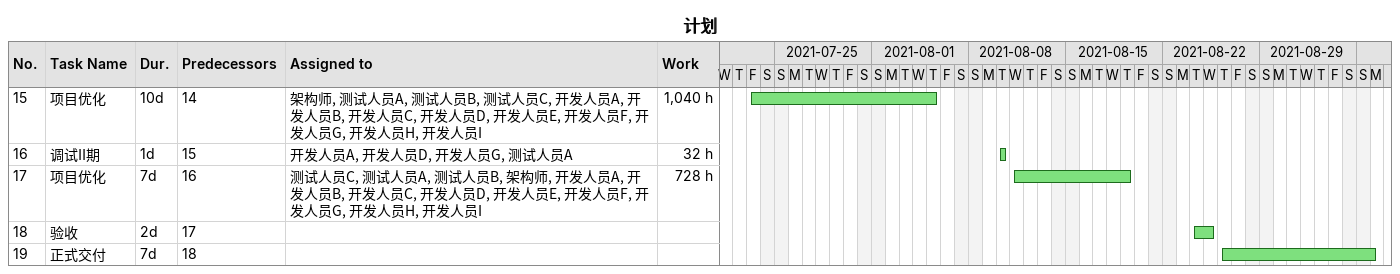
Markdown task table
计划

| ID | Task | Duration | Start | Finish | Predecessors | Resources | Work (h) |
|---|---|---|---|---|---|---|---|
| 15 | 项目优化 | 10d | 2021-07-23 | 2021-08-05 | 14 | 架构师, 测试人员A, 测试人员B, 测试人员C, 开发人员A, 开发人员B, 开发人员C, 开发人员D, 开发人员E, 开发人员F, 开发人员G, 开发人员H, 开发人员I | 1040 |
| 16 | 调试II期 | 1d | 2021-08-10 | 2021-08-10 | 15 | 开发人员A, 开发人员D, 开发人员G, 测试人员A | 32 |
| 17 | 项目优化 | 7d | 2021-08-11 | 2021-08-19 | 16 | 测试人员C, 测试人员A, 测试人员B, 架构师, 开发人员A, 开发人员B, 开发人员C, 开发人员D, 开发人员E, 开发人员F, 开发人员G, 开发人员H, 开发人员I | 728 |
| 18 | 验收 | 2d | 2021-08-24 | 2021-08-25 | 17 |  |  |
| 19 | 正式交付 | 7d | 2021-08-26 | 2021-09-06 | 18 |  |  |
